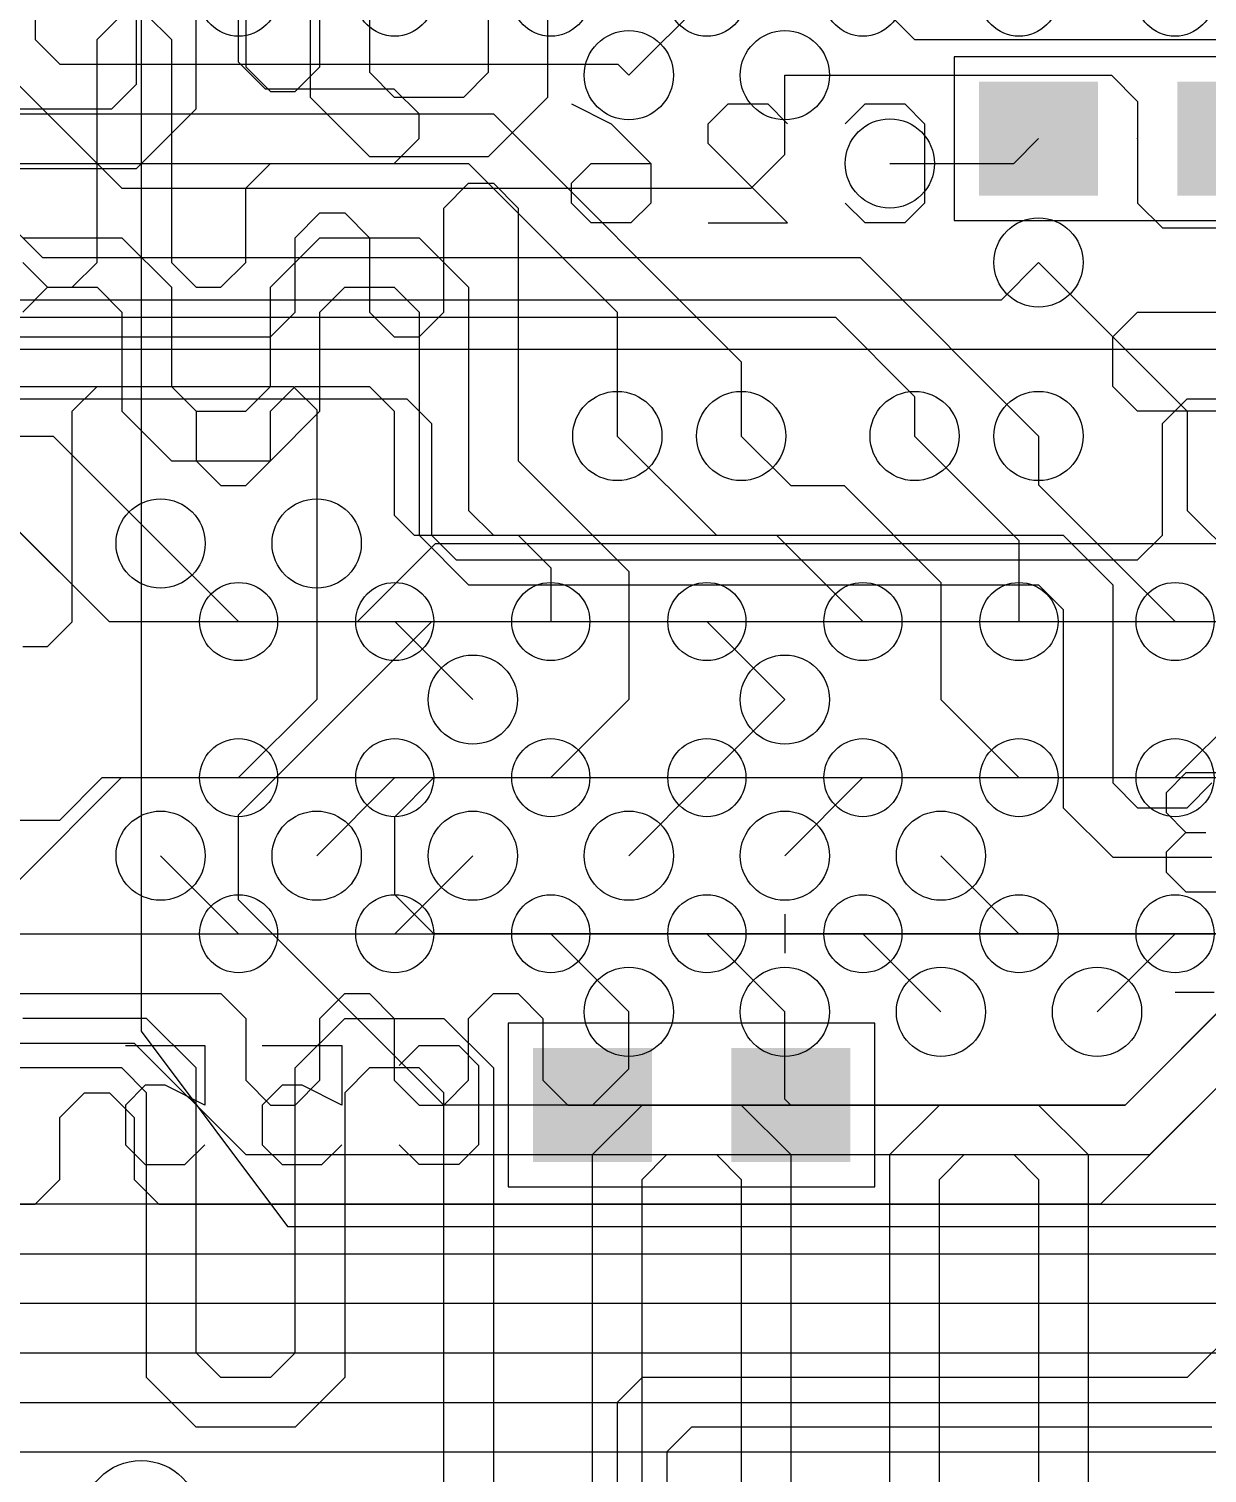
# Model space of a CAD drawing. Extents: x -61 to 136, y 23 to 123.
# Drawn here: x 83.72 to 89.76, y 72.54 to 79.94 of the extents above; entities that cross this region are included whole.
import ezdxf

# ---------------------------------------------------------------- set-up
doc = ezdxf.new("R2010")
doc.units = 0
for name, color, linetype in [('1', 14, 'CONTINUOUS'), ('14', 94, 'CONTINUOUS'), ('16', 134, 'CONTINUOUS'), ('18', 94, 'CONTINUOUS'), ('21', 251, 'CONTINUOUS'), ('24', 54, 'CONTINUOUS'), ('26', 54, 'CONTINUOUS'), ('3', 214, 'CONTINUOUS'), ('40', 134, 'CONTINUOUS'), ('41', 14, 'CONTINUOUS')]:
    doc.layers.add(name, color=color, linetype=linetype)

# ---------------------------------------------------------------- blocks, each defined once
blk = doc.blocks.new('RECT')
blk.add_solid([(-0.5, -0.5), (0.5, -0.5), (-0.5, 0.5), (0.5, 0.5)])
blk = doc.blocks.new('PIE')
blk.add_circle((0, 0), 0.5)
blk = doc.blocks.new('ROUNDV')
blk.add_circle((0, 0), 0.5)

msp = doc.modelspace()

# ---------------------------------------------------------------- linework, layer by layer
at = {"layer": '1'}
for p, q in [((84.8, 79.7666), (84.8, 80.1)), ((86.8, 79.7), (87.2, 80.1)), ((84.074, 79.883), (84.201, 80.01)), ((84.328, 80.01), (84.455, 79.883)), ((84.074, 78.74), (84.074, 79.883)), ((84.455, 79.883), (84.455, 78.74)), ((84.9376, 79.629), (84.8, 79.7666)), ((87.6, 79.7), (89.2735, 79.7)), ((89.2735, 79.7), (89.408, 79.5655)), ((85.598, 79.629), (84.9376, 79.629)), ((85.725, 79.502), (85.598, 79.629)), ((85.725, 79.375), (85.725, 79.502)), ((89.408, 79.5655), (89.408, 79.0448)), ((85.598, 79.248), (85.725, 79.375)), ((84.836, 79.121), (84.963, 79.248)), ((84.963, 79.248), (85.598, 79.248)), ((85.852, 79.0194), (85.979, 79.1464)), ((85.979, 79.1464), (86.106, 79.1464)), ((86.106, 79.1464), (86.233, 79.0194)), ((84.836, 78.74), (84.836, 79.121)), ((85.09, 78.867), (85.217, 78.994)), ((85.217, 78.994), (85.344, 78.994)), ((85.344, 78.994), (85.471, 78.867)), ((85.852, 78.486), (85.852, 79.0194)), ((86.233, 79.0194), (86.233, 77.724)), ((89.408, 79.0448), (89.535, 78.9178)), ((89.535, 78.9178), (89.8525, 78.9178)), ((85.09, 78.486), (85.09, 78.867)), ((85.471, 78.867), (85.471, 78.486)), ((83.693, 78.74), (83.82, 78.613)), ((83.947, 78.613), (84.074, 78.74)), ((84.455, 78.74), (84.582, 78.613)), ((84.709, 78.613), (84.836, 78.74)), ((88.9, 78.74), (89.662, 77.978)), ((83.82, 78.613), (83.947, 78.613)), ((84.582, 78.613), (84.709, 78.613)), ((84.963, 78.359), (85.09, 78.486)), ((85.471, 78.486), (85.598, 78.359)), ((85.725, 78.359), (85.852, 78.486)), ((81.942, 78.359), (84.963, 78.359)), ((85.598, 78.359), (85.725, 78.359)), ((83.947, 77.978), (84.074, 78.105)), ((84.074, 78.105), (84.455, 78.105)), ((84.455, 78.105), (84.582, 77.978)), ((84.963, 77.978), (85.09, 78.105)), ((85.09, 78.105), (85.471, 78.105)), ((85.471, 78.105), (85.598, 77.978)), ((83.947, 76.8985), (83.947, 77.978)), ((84.582, 77.978), (84.582, 77.724)), ((84.963, 77.724), (84.963, 77.978)), ((85.598, 77.978), (85.598, 77.4446)), ((89.662, 77.978), (89.662, 77.47)), ((86.741, 77.851), (87.249, 77.343)), ((87.376, 77.851), (87.63, 77.597)), ((88.265, 77.851), (88.8, 77.316)), ((88.9, 77.851), (88.9, 77.6)), ((84.582, 77.724), (84.709, 77.597)), ((84.836, 77.597), (84.963, 77.724)), ((86.233, 77.724), (86.8, 77.157)), ((84.709, 77.597), (84.836, 77.597)), ((87.63, 77.597), (87.903, 77.597)), ((87.903, 77.597), (88.4, 77.1)), ((88.9, 77.6), (89.6, 76.9)), ((85.598, 77.4446), (85.6996, 77.343)), ((89.662, 77.47), (90, 77.132)), ((84.4, 77.3), (84.8, 76.9)), ((85.2, 77.3), (85.2, 76.5)), ((85.6996, 77.343), (86.233, 77.343)), ((86.233, 77.343), (86.4, 77.176)), ((87.249, 77.343), (87.557, 77.343)), ((87.557, 77.343), (88, 76.9)), ((88.8, 77.316), (88.8, 76.9)), ((86.4, 77.176), (86.4, 76.9)), ((86.8, 77.157), (86.8, 76.5)), ((88.4, 77.1), (88.4, 76.5)), ((83.82, 76.7715), (83.947, 76.8985)), ((85.6, 76.9), (86, 76.5)), ((87.6, 76.5), (87.2, 76.9)), ((83.693, 76.7715), (83.82, 76.7715)), ((85.2, 76.5), (84.8, 76.1)), ((86.8, 76.5), (86.4, 76.1)), ((88.4, 76.5), (88.8, 76.1)), ((90, 76.5), (89.6, 76.1)), ((85.6, 76.1), (85.2, 75.7)), ((87.2, 76.1), (86.8, 75.7)), ((88, 76.1), (87.6, 75.7)), ((84.8, 75.3), (84.4, 75.7)), ((85.6, 75.3), (86, 75.7)), ((88.8, 75.3), (88.4, 75.7)), ((86.8, 74.9), (86.4, 75.3)), ((87.6, 74.9), (87.2, 75.3)), ((88, 75.3), (88.4, 74.9)), ((89.6, 75.3), (89.2, 74.9)), ((84.328, 74.8665), (83.693, 74.8665)), ((84.582, 74.6125), (84.328, 74.8665)), ((85.09, 74.6125), (85.344, 74.8665)), ((85.344, 74.8665), (85.852, 74.8665)), ((85.852, 74.8665), (86.106, 74.6125)), ((84.201, 74.6125), (83.566, 74.6125)), ((84.328, 74.4855), (84.201, 74.6125)), ((84.582, 73.152), (84.582, 74.6125)), ((85.09, 73.152), (85.09, 74.6125)), ((85.471, 74.6125), (85.344, 74.4855)), ((85.725, 74.6125), (85.471, 74.6125)), ((85.852, 74.4855), (85.725, 74.6125)), ((86.106, 74.6125), (86.106, 72.009)), ((84.328, 73.025), (84.328, 74.4855)), ((85.344, 74.4855), (85.344, 73.025)), ((85.852, 71.882), (85.852, 74.4855)), ((86.614, 74.168), (86.868, 74.422)), ((86.868, 74.422), (87.376, 74.422)), ((87.376, 74.422), (87.63, 74.168)), ((88.138, 74.168), (88.392, 74.422)), ((88.392, 74.422), (88.9, 74.422)), ((88.9, 74.422), (89.154, 74.168)), ((86.614, 72.009), (86.614, 74.168)), ((86.868, 74.041), (86.995, 74.168)), ((86.995, 74.168), (87.249, 74.168)), ((87.249, 74.168), (87.376, 74.041)), ((87.63, 74.168), (87.63, 72.263)), ((88.138, 72.263), (88.138, 74.168)), ((88.392, 74.041), (88.519, 74.168)), ((88.519, 74.168), (88.773, 74.168)), ((88.773, 74.168), (88.9, 74.041)), ((89.154, 74.168), (89.154, 71.501)), ((86.868, 71.882), (86.868, 74.041)), ((87.376, 74.041), (87.376, 72.136)), ((88.392, 72.136), (88.392, 74.041)), ((88.9, 74.041), (88.9, 71.882)), ((84.709, 73.025), (84.582, 73.152)), ((85.09, 73.152), (84.963, 73.025)), ((84.582, 72.771), (84.328, 73.025)), ((84.963, 73.025), (84.709, 73.025)), ((85.344, 73.025), (85.09, 72.771)), ((85.09, 72.771), (84.582, 72.771))]:
    msp.add_line(p, q, dxfattribs=at)
at = {"layer": '14'}
for p, q in [((86.0806, 79.7154), (86.0806, 80.4194)), ((84.2772, 79.6544), (84.2772, 80.2386)), ((85.471, 80.2386), (85.471, 79.7154)), ((86.3854, 79.5884), (86.3854, 80.2894)), ((84.582, 79.5274), (84.582, 80.1116)), ((85.1662, 80.1116), (85.1662, 79.5884)), ((84.1502, 79.5274), (84.2772, 79.6544)), ((85.471, 79.7154), (85.598, 79.5884)), ((85.9536, 79.5884), (86.0806, 79.7154)), ((85.1662, 79.5884), (85.471, 79.2836)), ((85.598, 79.5884), (85.9536, 79.5884)), ((86.0806, 79.2836), (86.3854, 79.5884)), ((82.7024, 79.5274), (84.1502, 79.5274)), ((84.2772, 79.2226), (84.582, 79.5274)), ((85.471, 79.2836), (86.0806, 79.2836)), ((83.0326, 79.2226), (84.2772, 79.2226)), ((88.7095, 78.5495), (88.9, 78.74)), ((82.1055, 78.5495), (88.7095, 78.5495)), ((81.9785, 78.2955), (95.1955, 78.2955)), ((81.8515, 78.0415), (85.6615, 78.0415)), ((85.6615, 78.0415), (85.7885, 77.9145)), ((89.535, 77.9145), (89.662, 78.0415)), ((89.662, 78.0415), (92.075, 78.0415)), ((85.7885, 77.9145), (85.7885, 77.343)), ((89.535, 77.343), (89.535, 77.9145)), ((83.6295, 77.4065), (84.136, 76.9)), ((85.7885, 77.343), (85.9155, 77.216)), ((89.408, 77.216), (89.535, 77.343)), ((85.9155, 77.216), (89.408, 77.216)), ((84.136, 76.9), (95, 76.9)), ((83.665, 75.565), (84.2, 76.1)), ((84.2, 76.1), (92.937, 76.1)), ((80.91, 75.3), (92.848, 75.3)), ((80.8355, 74.9935), (84.709, 74.9935)), ((84.709, 74.9935), (84.836, 74.8665)), ((85.217, 74.8665), (85.344, 74.9935)), ((85.344, 74.9935), (85.471, 74.9935)), ((85.471, 74.9935), (85.598, 74.8665)), ((85.979, 74.8665), (86.106, 74.9935)), ((86.106, 74.9935), (86.233, 74.9935)), ((86.233, 74.9935), (86.36, 74.8665)), ((89.3445, 74.422), (89.9225, 75)), ((84.836, 74.8665), (84.836, 74.549)), ((85.217, 74.549), (85.217, 74.8665)), ((85.598, 74.8665), (85.598, 74.549)), ((85.979, 74.549), (85.979, 74.8665)), ((86.36, 74.8665), (86.36, 74.549)), ((80.7085, 74.7395), (84.2645, 74.7395)), ((84.2645, 74.7395), (84.836, 74.168)), ((89.4715, 74.168), (90.0035, 74.7)), ((84.836, 74.549), (84.963, 74.422)), ((85.09, 74.422), (85.217, 74.549)), ((85.598, 74.549), (85.725, 74.422)), ((85.852, 74.422), (85.979, 74.549)), ((86.36, 74.549), (86.487, 74.422)), ((83.8835, 74.3585), (84.0105, 74.4855)), ((84.0105, 74.4855), (84.1375, 74.4855)), ((84.1375, 74.4855), (84.2645, 74.3585)), ((84.963, 74.422), (85.09, 74.422)), ((85.725, 74.422), (85.852, 74.422)), ((86.487, 74.422), (89.3445, 74.422)), ((83.8835, 74.041), (83.8835, 74.3585)), ((84.2645, 74.3585), (84.2645, 74.041)), ((84.836, 74.168), (89.4715, 74.168)), ((83.7565, 73.914), (83.8835, 74.041)), ((84.2645, 74.041), (84.3915, 73.914)), ((83.6295, 73.914), (83.7565, 73.914)), ((84.3915, 73.914), (89.814, 73.914)), ((82.6135, 73.66), (90.36, 73.66)), ((80.264, 73.406), (91.531, 73.406)), ((80.01, 73.152), (90.678, 73.152)), ((78.994, 72.898), (90.551, 72.898)), ((78.867, 72.644), (90.424, 72.644))]:
    msp.add_line(p, q, dxfattribs=at)
at = {"layer": '16'}
for p, q in [((83.7565, 80.2005), (83.7565, 79.883)), ((88.048, 80.1), (88.265, 79.883)), ((83.7565, 79.883), (83.8835, 79.756)), ((88.265, 79.883), (91.3257, 79.883)), ((83.8835, 79.756), (86.744, 79.756)), ((86.744, 79.756), (86.8, 79.7)), ((83.439, 79.502), (86.106, 79.502)), ((86.106, 79.502), (87.376, 78.232)), ((88.773, 79.248), (88.9, 79.375)), ((83.312, 79.248), (85.979, 79.248)), ((85.979, 79.248), (86.741, 78.486)), ((88.138, 79.248), (88.773, 79.248)), ((83.693, 78.867), (84.201, 78.867)), ((84.201, 78.867), (84.455, 78.613)), ((84.963, 78.613), (85.217, 78.867)), ((85.217, 78.867), (85.725, 78.867)), ((85.725, 78.867), (85.979, 78.613)), ((83.693, 78.486), (83.82, 78.613)), ((83.82, 78.613), (84.074, 78.613)), ((84.074, 78.613), (84.201, 78.486)), ((84.455, 78.613), (84.455, 78.105)), ((84.963, 78.105), (84.963, 78.613)), ((85.217, 78.486), (85.344, 78.613)), ((85.344, 78.613), (85.598, 78.613)), ((85.598, 78.613), (85.725, 78.486)), ((85.979, 78.613), (85.979, 77.47)), ((84.201, 78.486), (84.201, 77.978)), ((85.217, 77.978), (85.217, 78.486)), ((85.725, 78.486), (85.725, 77.343)), ((86.741, 78.486), (86.741, 77.851)), ((87.376, 78.232), (87.376, 77.851)), ((84.455, 78.105), (84.582, 77.978)), ((84.836, 77.978), (84.963, 78.105)), ((84.201, 77.978), (84.455, 77.724)), ((84.582, 77.978), (84.836, 77.978)), ((84.963, 77.724), (85.217, 77.978)), ((84.455, 77.724), (84.963, 77.724)), ((85.979, 77.47), (86.106, 77.343)), ((85.725, 77.343), (85.979, 77.089)), ((86.106, 77.343), (89.027, 77.343)), ((89.027, 77.343), (89.281, 77.089)), ((85.979, 77.089), (88.9, 77.089)), ((88.9, 77.089), (89.027, 76.962)), ((89.281, 77.089), (89.281, 76.073)), ((89.027, 76.962), (89.027, 75.946)), ((87.2, 76.1), (87.6, 76.5)), ((83.8835, 75.8825), (84.101, 76.1)), ((84.101, 76.1), (87.2, 76.1)), ((89.281, 76.073), (89.408, 75.946)), ((89.662, 75.946), (89.789, 76.073)), ((89.027, 75.946), (89.281, 75.692)), ((89.408, 75.946), (89.662, 75.946)), ((82.3595, 75.8825), (83.8835, 75.8825)), ((89.281, 75.692), (89.789, 75.692)), ((82.307, 75.3), (96.6, 75.3)), ((86.8, 74.608), (86.8, 74.9)), ((87.6, 74.452), (87.6, 74.9)), ((86.614, 74.422), (86.8, 74.608)), ((89.8035, 74.5), (89.2175, 73.914)), ((87.63, 74.422), (87.6, 74.452)), ((89.2175, 73.914), (83.312, 73.914)), ((83.185, 73.66), (92.74, 73.66)), ((82.169, 73.406), (91.894, 73.406)), ((79.375, 73.152), (90.678, 73.152)), ((79.5147, 72.898), (90.551, 72.898)), ((79.6417, 72.644), (90.424, 72.644))]:
    msp.add_line(p, q, dxfattribs=at)
at = {"layer": '21'}
for p, q in [((84.3, 82.55), (84.3, 74.8)), ((84.3, 74.8), (85.05, 73.8)), ((85.05, 73.8), (96.65, 73.8))]:
    msp.add_line(p, q, dxfattribs=at)
at = {"layer": '24'}
for p in [(89.408, 79.375), (87.122, 74.422)]:
    msp.add_point(p, dxfattribs=at)
at = {"layer": '26'}
for p, q in [((86.5058, 79.5533), (86.7092, 79.4516)), ((87.2074, 79.4516), (87.3091, 79.5533)), ((87.3091, 79.5533), (87.5125, 79.5533)), ((87.5125, 79.5533), (87.6142, 79.4516)), ((87.9091, 79.4516), (88.0107, 79.5533)), ((88.0107, 79.5533), (88.2141, 79.5533)), ((88.2141, 79.5533), (88.3158, 79.4516)), ((86.7092, 79.4516), (86.9125, 79.2483)), ((87.2074, 79.3499), (87.2074, 79.4516)), ((88.3158, 79.4516), (88.3158, 79.0449)), ((87.6142, 78.9432), (87.2074, 79.3499)), ((86.5058, 79.1466), (86.6075, 79.2483)), ((86.6075, 79.2483), (86.9125, 79.2483)), ((86.9125, 79.2483), (86.9125, 79.0449)), ((86.5058, 79.0449), (86.5058, 79.1466)), ((86.6075, 78.9432), (86.5058, 79.0449)), ((86.9125, 79.0449), (86.8108, 78.9432)), ((88.0107, 78.9432), (87.9091, 79.0449)), ((88.3158, 79.0449), (88.2141, 78.9432)), ((86.8108, 78.9432), (86.6075, 78.9432)), ((87.2074, 78.9432), (87.6142, 78.9432)), ((88.2141, 78.9432), (88.0107, 78.9432)), ((89.6555, 76.1243), (89.5538, 76.0226)), ((89.8588, 76.1243), (89.6555, 76.1243)), ((89.5538, 76.0226), (89.5538, 75.9209)), ((89.5538, 75.9209), (89.6555, 75.8193)), ((89.6555, 75.8193), (89.5538, 75.7176)), ((89.6555, 75.8193), (89.7572, 75.8193)), ((89.5538, 75.7176), (89.5538, 75.6159)), ((89.5538, 75.6159), (89.6555, 75.5142)), ((89.6555, 75.5142), (89.8588, 75.5142)), ((84.2198, 74.7273), (84.6265, 74.7273)), ((84.6265, 74.7273), (84.6265, 74.4223)), ((84.9214, 74.7273), (85.3282, 74.7273)), ((85.3282, 74.7273), (85.3282, 74.4223)), ((85.6231, 74.6256), (85.7247, 74.7273)), ((85.7247, 74.7273), (85.9281, 74.7273)), ((85.9281, 74.7273), (86.0298, 74.6256)), ((86.0298, 74.6256), (86.0298, 74.2189)), ((84.3215, 74.5239), (84.2198, 74.4223)), ((84.4232, 74.5239), (84.3215, 74.5239)), ((84.6265, 74.4223), (84.4232, 74.5239)), ((85.0231, 74.5239), (84.9214, 74.4223)), ((85.1248, 74.5239), (85.0231, 74.5239)), ((85.3282, 74.4223), (85.1248, 74.5239)), ((84.2198, 74.4223), (84.2198, 74.2189)), ((84.9214, 74.4223), (84.9214, 74.2189)), ((84.2198, 74.2189), (84.3215, 74.1172)), ((84.5248, 74.1172), (84.6265, 74.2189)), ((84.9214, 74.2189), (85.0231, 74.1172)), ((85.2265, 74.1172), (85.3282, 74.2189)), ((85.7247, 74.1172), (85.6231, 74.2189)), ((86.0298, 74.2189), (85.9281, 74.1172)), ((84.3215, 74.1172), (84.5248, 74.1172)), ((85.0231, 74.1172), (85.2265, 74.1172)), ((85.9281, 74.1172), (85.7247, 74.1172))]:
    msp.add_line(p, q, dxfattribs=at)
at = {"layer": '3'}
for p, q in [((84.836, 81.28), (84.836, 79.7433)), ((85.217, 79.7433), (85.217, 81.28)), ((83.185, 80.137), (84.201, 79.121)), ((84.836, 79.7433), (84.963, 79.6163)), ((85.09, 79.6163), (85.217, 79.7433)), ((87.6, 79.2942), (87.6, 79.7)), ((84.963, 79.6163), (85.09, 79.6163)), ((87.4268, 79.121), (87.6, 79.2942)), ((84.201, 79.121), (87.4268, 79.121)), ((83.6168, 78.9432), (83.7946, 78.7654)), ((83.7946, 78.7654), (87.9856, 78.7654)), ((87.9856, 78.7654), (88.9, 77.851)), ((83.6676, 78.4606), (87.8586, 78.4606)), ((87.8586, 78.4606), (88.265, 78.0542)), ((89.281, 78.359), (89.408, 78.486)), ((89.408, 78.486), (91.821, 78.486)), ((89.281, 78.105), (89.281, 78.359)), ((82.423, 78.105), (85.0798, 78.105)), ((85.0798, 78.105), (85.2, 77.9848)), ((89.408, 77.978), (89.281, 78.105)), ((88.265, 78.0542), (88.265, 77.851)), ((85.2, 77.9848), (85.2, 77.3)), ((91.821, 77.978), (89.408, 77.978)), ((82.296, 77.851), (83.849, 77.851)), ((83.849, 77.851), (84.4, 77.3)), ((83.439, 77.597), (84.136, 76.9)), ((85.409, 76.9), (85.809, 77.3)), ((85.809, 77.3), (90.725, 77.3)), ((84.136, 76.9), (85.409, 76.9)), ((84.8, 75.91), (85.79, 76.9)), ((85.79, 76.9), (91.2, 76.9)), ((85.6, 75.9), (85.8, 76.1)), ((85.8, 76.1), (91.2, 76.1)), ((84.8, 75.474), (84.8, 75.91)), ((85.6, 75.5), (85.6, 75.9)), ((85.8, 75.3), (85.6, 75.5)), ((85.852, 74.422), (84.8, 75.474)), ((90.689, 75.3), (85.8, 75.3)), ((89.916, 74.9935), (89.3445, 74.422)), ((89.3445, 74.422), (85.852, 74.422)), ((90.17, 73.533), (89.662, 73.025)), ((86.868, 73.025), (86.741, 72.898)), ((89.662, 73.025), (86.868, 73.025)), ((86.741, 72.898), (86.741, 72.009)), ((87.122, 72.771), (86.995, 72.644)), ((89.789, 72.771), (87.122, 72.771)), ((86.995, 72.644), (86.995, 72.263))]:
    msp.add_line(p, q, dxfattribs=at)
at = {"layer": '40'}
for p, q in [((90.3478, 79.7941), (88.4682, 79.7941)), ((88.4682, 79.7941), (88.4682, 78.9559)), ((88.4682, 78.9559), (90.3478, 78.9559)), ((88.0618, 74.8411), (86.1822, 74.8411)), ((86.1822, 74.8411), (86.1822, 74.0029)), ((88.0618, 74.0029), (88.0618, 74.8411)), ((86.1822, 74.0029), (88.0618, 74.0029))]:
    msp.add_line(p, q, dxfattribs=at)
at = {"layer": '41'}
for p, q in [((87.6, 75.4), (87.6, 75.2)), ((89.6, 75), (89.8, 75))]:
    msp.add_line(p, q, dxfattribs=at)

# ---------------------------------------------------------------- block references
at = {"layer": '1'}
for p, xscale, yscale in [((84.8, 80.1), 0.4, 0.4), ((85.6, 80.1), 0.4, 0.4), ((86.4, 80.1), 0.4, 0.4), ((87.2, 80.1), 0.4, 0.4), ((88, 80.1), 0.4, 0.4), ((88.8, 80.1), 0.4, 0.4), ((89.6, 80.1), 0.4, 0.4), ((84.8, 76.9), 0.4, 0.4), ((85.6, 76.9), 0.4, 0.4), ((86.4, 76.9), 0.4, 0.4), ((87.2, 76.9), 0.4, 0.4), ((88, 76.9), 0.4, 0.4), ((88.8, 76.9), 0.4, 0.4), ((89.6, 76.9), 0.4, 0.4), ((84.8, 76.1), 0.4, 0.4), ((85.6, 76.1), 0.4, 0.4), ((86.4, 76.1), 0.4, 0.4), ((87.2, 76.1), 0.4, 0.4), ((88, 76.1), 0.4, 0.4), ((88.8, 76.1), 0.4, 0.4), ((89.6, 76.1), 0.4, 0.4), ((84.8, 75.3), 0.4, 0.4), ((85.6, 75.3), 0.4, 0.4), ((86.4, 75.3), 0.4, 0.4), ((87.2, 75.3), 0.4, 0.4), ((88, 75.3), 0.4, 0.4), ((88.8, 75.3), 0.4, 0.4), ((89.6, 75.3), 0.4, 0.4), ((84.3, 72.3), 0.6, 0.6)]:
    msp.add_blockref('PIE', p, dxfattribs=dict(at, xscale=xscale, yscale=yscale))
at = {"layer": '16', "xscale": 0.6096, "yscale": 0.5842}
for p in [(88.9, 79.375), (89.916, 79.375)]:
    msp.add_blockref('RECT', p, dxfattribs=at)
at = {"layer": '16', "xscale": 0.6096, "yscale": 0.5842, "rotation": 180}
for p in [(86.614, 74.422), (87.63, 74.422)]:
    msp.add_blockref('RECT', p, dxfattribs=at)
at = {"layer": '18', "xscale": 0.4572, "yscale": 0.4572}
for p in [(86.8, 79.7), (86.8, 79.7), (86.8, 79.7), (86.8, 79.7), (86.8, 79.7), (86.8, 79.7), (86.8, 79.7), (86.8, 79.7), (87.6, 79.7), (87.6, 79.7), (87.6, 79.7), (87.6, 79.7), (87.6, 79.7), (87.6, 79.7), (87.6, 79.7), (87.6, 79.7), (88.138, 79.248), (88.138, 79.248), (88.138, 79.248), (88.138, 79.248), (88.138, 79.248), (88.138, 79.248), (88.138, 79.248), (88.138, 79.248), (88.9, 78.74), (88.9, 78.74), (88.9, 78.74), (88.9, 78.74), (88.9, 78.74), (88.9, 78.74), (88.9, 78.74), (88.9, 78.74), (86.741, 77.851), (86.741, 77.851), (86.741, 77.851), (86.741, 77.851), (86.741, 77.851), (86.741, 77.851), (86.741, 77.851), (86.741, 77.851), (87.376, 77.851), (87.376, 77.851), (87.376, 77.851), (87.376, 77.851), (87.376, 77.851), (87.376, 77.851), (87.376, 77.851), (87.376, 77.851), (88.265, 77.851), (88.265, 77.851), (88.265, 77.851), (88.265, 77.851), (88.265, 77.851), (88.265, 77.851), (88.265, 77.851), (88.265, 77.851), (88.9, 77.851), (88.9, 77.851), (88.9, 77.851), (88.9, 77.851), (88.9, 77.851), (88.9, 77.851), (88.9, 77.851), (88.9, 77.851), (84.4, 77.3), (84.4, 77.3), (84.4, 77.3), (84.4, 77.3), (84.4, 77.3), (84.4, 77.3), (84.4, 77.3), (84.4, 77.3), (85.2, 77.3), (85.2, 77.3), (85.2, 77.3), (85.2, 77.3), (85.2, 77.3), (85.2, 77.3), (85.2, 77.3), (85.2, 77.3), (86, 76.5), (86, 76.5), (86, 76.5), (86, 76.5), (86, 76.5), (86, 76.5), (86, 76.5), (86, 76.5), (87.6, 76.5), (87.6, 76.5), (87.6, 76.5), (87.6, 76.5), (87.6, 76.5), (87.6, 76.5), (87.6, 76.5), (87.6, 76.5), (84.4, 75.7), (84.4, 75.7), (84.4, 75.7), (84.4, 75.7), (84.4, 75.7), (84.4, 75.7), (84.4, 75.7), (84.4, 75.7), (85.2, 75.7), (85.2, 75.7), (85.2, 75.7), (85.2, 75.7), (85.2, 75.7), (85.2, 75.7), (85.2, 75.7), (85.2, 75.7), (86, 75.7), (86, 75.7), (86, 75.7), (86, 75.7), (86, 75.7), (86, 75.7), (86, 75.7), (86, 75.7), (86.8, 75.7), (86.8, 75.7), (86.8, 75.7), (86.8, 75.7), (86.8, 75.7), (86.8, 75.7), (86.8, 75.7), (86.8, 75.7), (87.6, 75.7), (87.6, 75.7), (87.6, 75.7), (87.6, 75.7), (87.6, 75.7), (87.6, 75.7), (87.6, 75.7), (87.6, 75.7), (88.4, 75.7), (88.4, 75.7), (88.4, 75.7), (88.4, 75.7), (88.4, 75.7), (88.4, 75.7), (88.4, 75.7), (88.4, 75.7), (86.8, 74.9), (86.8, 74.9), (86.8, 74.9), (86.8, 74.9), (86.8, 74.9), (86.8, 74.9), (86.8, 74.9), (86.8, 74.9), (87.6, 74.9), (87.6, 74.9), (87.6, 74.9), (87.6, 74.9), (87.6, 74.9), (87.6, 74.9), (87.6, 74.9), (87.6, 74.9), (88.4, 74.9), (88.4, 74.9), (88.4, 74.9), (88.4, 74.9), (88.4, 74.9), (88.4, 74.9), (88.4, 74.9), (88.4, 74.9), (89.2, 74.9), (89.2, 74.9), (89.2, 74.9), (89.2, 74.9), (89.2, 74.9), (89.2, 74.9), (89.2, 74.9), (89.2, 74.9)]:
    msp.add_blockref('ROUNDV', p, dxfattribs=at)

doc.saveas('drawing.dxf')
